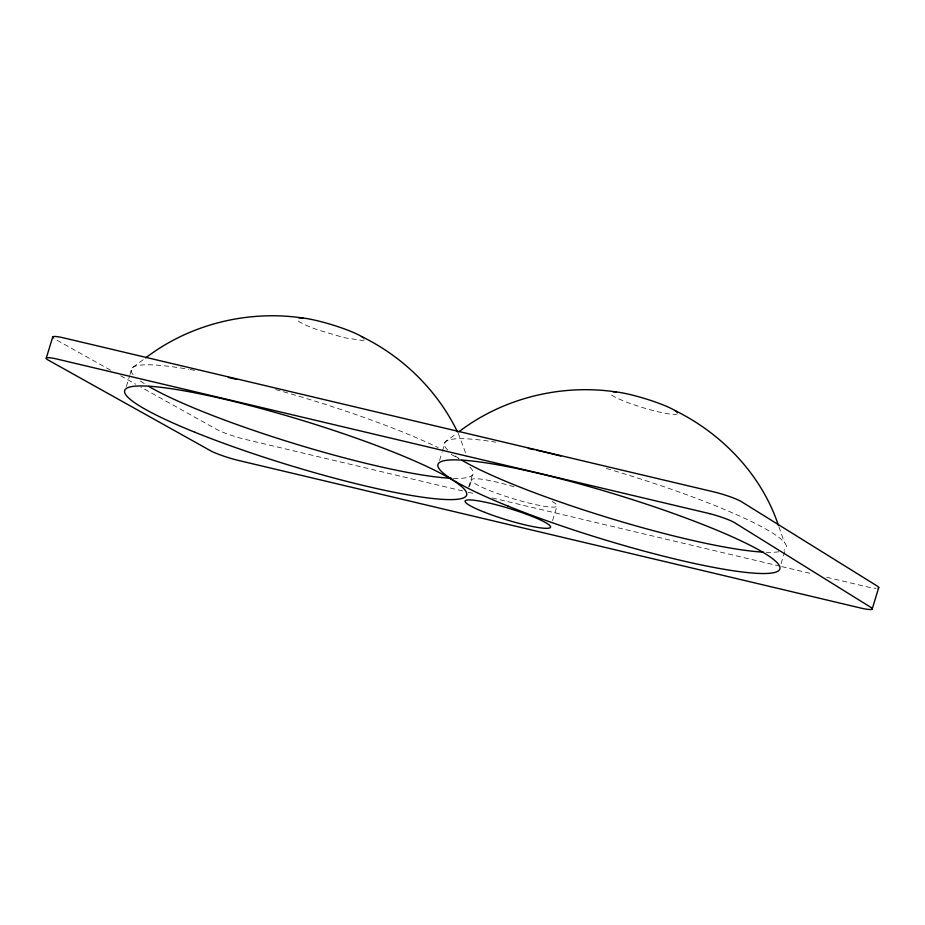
<?xml version="1.0" encoding="UTF-8"?>
<svg xmlns="http://www.w3.org/2000/svg" width="925" height="925" viewBox="0 0 925 925"><rect width="100%" height="100%" fill="white"/><g stroke="black" fill="none" stroke-linecap="round" stroke-linejoin="round"><path stroke-width="0.69" stroke-dasharray="4.62 3.47" d="M126.367 386.5L129.604 375.908M130.009 374.59L132.032 367.965L144.52 358.727M439.583 460.419L442.011 452.475M442.416 451.146L445.249 441.884L456.615 433.478M468.651 487.14L472.293 475.23M469.518 486.469L471.542 479.844M552.56 520.59L557.012 506.021M781.058 563.707L785.51 549.138M462.592 490.921L246.119 439.572A24.42 3.191 17 0 1 216.23 429.165L140.739 386.997M468.223 492.25L475.242 493.915M492.112 497.916L780.284 566.262M781.683 566.597L812.612 573.928M826.673 577.269L866.031 586.6A22.304 2.914 17 0 0 876.148 588.312M110.537 370.139L55.176 339.221A20.489 2.671 17 0 1 53.997 338.504M120.608 375.758L135.709 384.187M458.257 433.27L467.021 456.707M778.862 526.683L784.412 542.443M677.482 413.718A35.555 4.637 17 0 1 644.494 408.156A35.555 4.637 17 0 1 610.038 393.715M552.213 501.5A44.689 5.839 17 0 1 527.146 502.61A44.689 5.839 17 0 1 471.866 481.012A44.689 5.839 17 0 1 516.138 487.406M606.384 468.466A178.768 23.333 17 0 1 783.972 550.248M778.688 551.786A178.768 23.333 17 0 1 766.339 552.283M458.973 458.465A178.768 23.333 17 0 1 452.36 454.002M447.665 450.001A178.768 23.333 17 0 1 495.765 442.185M469.877 467.102A178.768 23.333 17 0 1 453.111 478.364M144.288 383.632A178.768 23.333 17 0 1 139.143 380.083M133.131 374.66A178.768 23.333 17 0 1 188.515 369.272M190.041 369.538A178.768 23.333 17 0 1 194.689 370.382M275.65 389.552A178.768 23.333 17 0 1 438.172 447.619M451.18 454.325A178.768 23.333 17 0 1 458.569 458.638M364.265 339.81A35.555 4.637 17 0 1 362.184 340.412L344.227 337.706L318.188 329.994A35.555 4.637 17 0 1 296.809 319.807"/><path stroke-width="1.39" d="M46.25 358.172L52.725 336.989M872.159 609.112L878.75 587.56M145.664 357.882C189.798 324.12 248.004 309.829 302.926 318.027M458.881 431.802C503.015 398.028 561.232 383.748 616.154 391.946M674.753 410.422C722.136 433.663 761.726 474.918 778.399 525.377M361.536 336.503C402.942 356.645 437.537 390.547 457.574 432.067M763.414 552.156A178.768 23.333 17 0 1 609.668 518.162A178.768 23.333 17 0 1 461.957 460.268M528.348 448.405A178.768 23.333 17 0 1 534.153 449.677M537.09 450.336A178.768 23.333 17 0 1 560.804 456.025M613.078 391.749A35.555 4.637 17 0 1 648.726 399.785A35.555 4.637 17 0 1 677.262 412.388M53.211 337.903A20.489 2.671 17 0 1 64.368 338.053L713.452 491.799A22.35 2.914 17 0 1 741.677 501.812L876.923 585.86A22.304 2.914 17 0 1 878.16 588.173M451.678 478.306A178.768 23.333 17 0 1 297.954 444.705A178.768 23.333 17 0 1 148.728 386.349M228.325 377.446A178.768 23.333 17 0 1 236.754 379.447M298.683 317.865A35.555 4.637 17 0 1 332.561 324.941A35.555 4.637 17 0 1 363.456 337.891M709.602 513.629L55.5 358.703A20.489 2.671 17 0 0 47.522 359.686L211.293 451.157A24.42 3.191 17 0 0 236.939 460.083L862.031 608.349A22.304 2.914 17 0 0 871.408 607.702L733.895 522.255A22.35 2.914 17 0 0 709.602 513.629M484.827 512.369A44.689 5.839 17 0 0 550.537 527.204A44.689 5.839 17 0 0 488.042 502.784A44.689 5.839 17 0 0 484.827 512.369M508.137 506.16A178.768 23.333 17 0 0 779.035 570.332A178.768 23.333 17 0 0 539.553 473.6A178.768 23.333 17 0 0 508.137 506.16M194.909 432.252A178.768 23.333 17 0 0 465.818 496.413A178.768 23.333 17 0 0 226.324 399.681A178.768 23.333 17 0 0 194.909 432.252"/></g></svg>
